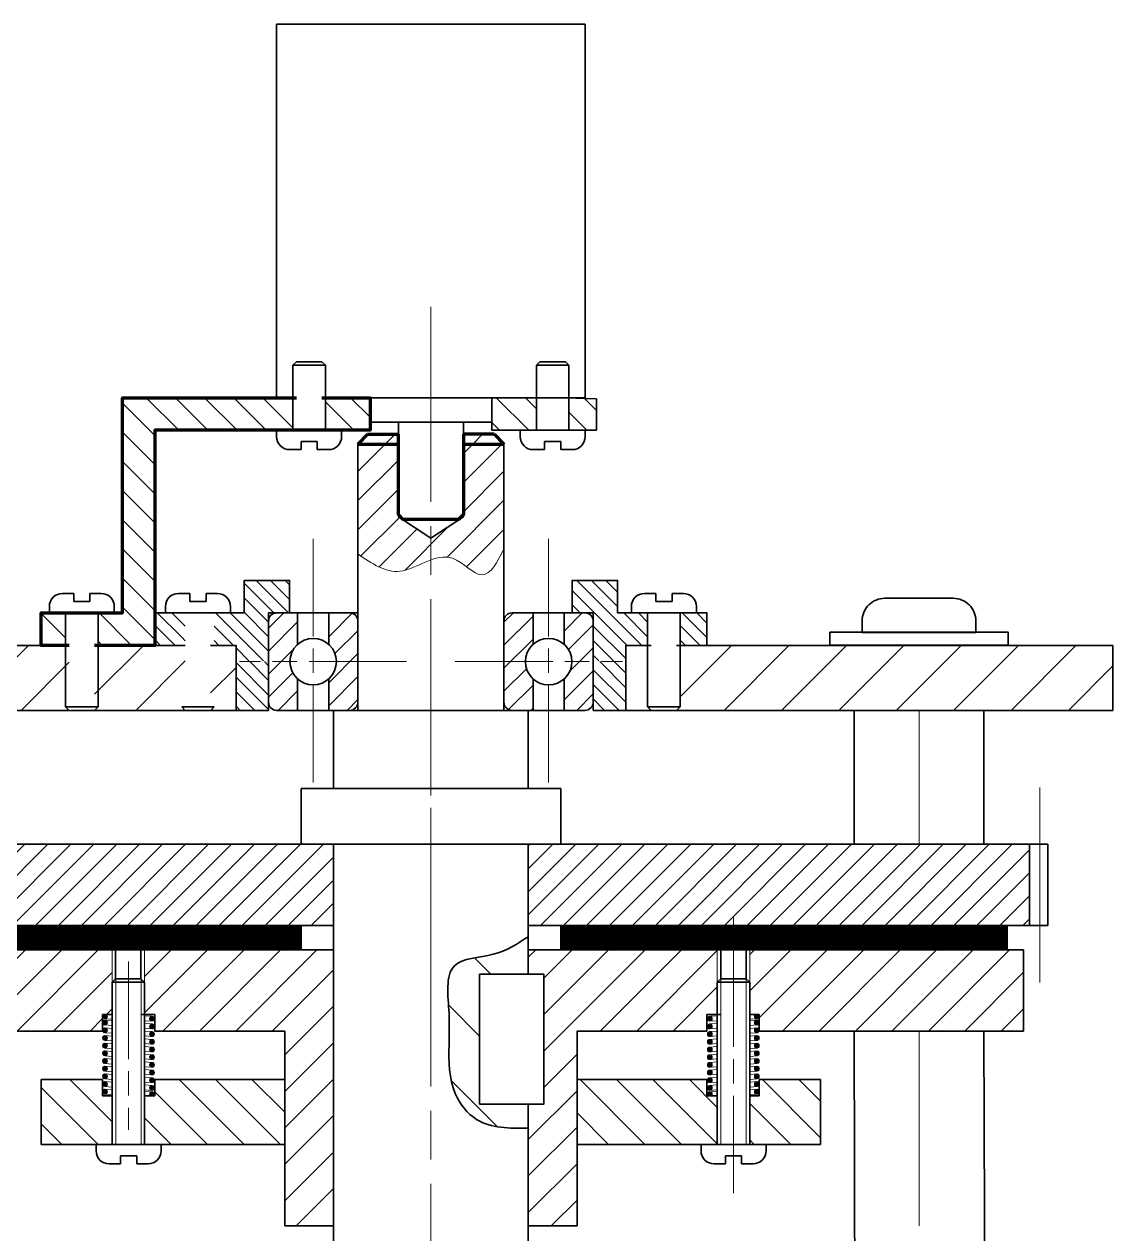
# Model space of a CAD drawing. Header units: millimetres. Extents: x 0 to 1511, y 0 to 853.
# Drawn here: x 1443.6 to 1510.7, y 310.1 to 384.6 of the extents above; entities that cross this region are included whole.
import ezdxf

# ---------------------------------------------------------------- set-up
doc = ezdxf.new("R2010")
doc.units = ezdxf.units.MM
doc.linetypes.add('AM_ISO08W050', pattern=[18, 12, -1.5, 3, -1.5])
doc.linetypes.add('AM_ISO08W050x2', pattern=[9, 6, -0.75, 1.5, -0.75])
for name, color, linetype, lineweight in [('AM_0', 7, 'Continuous', 35), ('AM_0N', 7, 'Continuous', 15), ('AM_4', 3, 'Continuous', 15), ('AM_7', 4, 'AM_ISO08W050', 15), ('AM_8', 1, 'Continuous', 15), ('AM_8N', 1, 'Continuous', 15), ('основные', 7, 'Continuous', 35), ('оч жирные', 7, 'Continuous', 70), ('тонкие', 2, 'Continuous', 15)]:
    doc.layers.add(name, color=color, linetype=linetype, lineweight=lineweight)
pattern_1 = [(45, (1212.0861, 146.3458), (-0.7071068, 0.7071068), [])]
pattern_2 = [(45, (1212.0861, 95.9763), (-0.8980256, 0.8980256), [])]
pattern_3 = [(135, (1212.0861, 95.9763), (-0.4490128, -0.4490128), [])]
pattern_4 = [(45, (1012.6251, 20.1415), (-0.7071068, 0.7071068), [])]

msp = doc.modelspace()

# ---------------------------------------------------------------- hatches: boundary and pattern name
at = {"layer": 'AM_8'}
h = msp.add_hatch(dxfattribs=at)
h.set_pattern_fill('ANSI31', color=256, scale=0.4, angle=90, style=0)
h.set_pattern_definition([(135, (1212.0861, 95.9763), (-0.8980256, -0.8980256), [])])
h.paths.add_polyline_path([(1475.186, 361.599), (1472.436, 361.599), (1472.436, 359.599), (1475.186, 359.599)])
h.paths.add_polyline_path([(1446.186, 348.346), (1445.186, 348.346), (1444.686, 348.346), (1444.686, 346.346), (1446.186, 346.346)])
h.paths.add_polyline_path([(1462.186, 359.628), (1462.236, 359.599), (1464.936, 359.599), (1464.936, 361.599), (1462.186, 361.599)])
h.paths.add_polyline_path([(1460.136, 359.599), (1460.186, 359.628), (1460.186, 361.599), (1449.686, 361.599), (1449.686, 359.599), (1449.686, 348.346), (1448.186, 348.346), (1448.186, 346.346), (1451.686, 346.346), (1451.686, 359.599)])
h.paths.add_polyline_path([(1478.886, 361.538), (1477.186, 361.592), (1477.186, 359.599), (1478.886, 359.599)])
edge = h.paths.add_edge_path(flags=16)
edge.add_line((1462.186, 359.628), (1462.236, 359.599))
edge.add_line((1462.186, 359.628), (1462.186, 359.599))
edge.add_line((1462.186, 359.599), (1462.236, 359.599))
edge = h.paths.add_edge_path(flags=16)
edge.add_line((1460.136, 359.599), (1460.186, 359.628))
edge.add_line((1460.136, 359.599), (1460.186, 359.599))
edge.add_line((1460.186, 359.599), (1460.186, 359.628))
edge = h.paths.add_edge_path(flags=17)
edge.add_line((1462.186, 359.628), (1462.236, 359.599))
edge.add_line((1462.186, 359.628), (1462.186, 359.599))
edge.add_line((1462.186, 359.599), (1462.236, 359.599))
edge = h.paths.add_edge_path(flags=17)
edge.add_line((1460.136, 359.599), (1460.186, 359.628))
edge.add_line((1460.136, 359.599), (1460.186, 359.599))
edge.add_line((1460.186, 359.599), (1460.186, 359.628))
h = msp.add_hatch(dxfattribs=at)
h.set_pattern_fill('ANSI31', color=256, scale=0.4)
h.set_pattern_definition(pattern_2)
h.paths.add_polyline_path([(1472.586, 359.346), (1470.686, 359.346), (1470.686, 358.746), (1473.186, 358.746)])
h.paths.add_polyline_path([(1466.686, 359.346), (1464.786, 359.346), (1464.186, 358.746), (1466.686, 358.746)])
h = msp.add_hatch(dxfattribs=at)
h.set_pattern_fill('ANSI31', color=256, scale=0.4)
h.set_pattern_definition(pattern_2)
edge = h.paths.add_edge_path()
edge.add_spline(control_points=[(1468.686, 351.606), (1469.135, 351.773), (1470.26, 351.999), (1471.953, 349.892), (1472.775, 351.489), (1473.186, 352.288)], knot_values=[4.764315, 4.764315, 4.764315, 4.764315, 6.139018, 8.229093, 10.320037, 10.320037, 10.320037, 10.320037], degree=3, periodic=0)
edge.add_line((1473.186, 352.288), (1473.186, 358.746))
edge.add_line((1473.186, 358.746), (1470.686, 358.746))
edge.add_line((1470.686, 358.746), (1470.686, 354.399))
edge.add_line((1470.686, 354.399), (1470.686, 354.269))
edge.add_line((1470.686, 354.269), (1468.686, 352.945))
edge.add_line((1468.686, 352.945), (1468.686, 351.606))
edge = h.paths.add_edge_path()
edge.add_spline(control_points=[(1464.186, 351.977), (1465.034, 351.398), (1466.478, 350.413), (1468.044, 351.368), (1468.686, 351.606)], knot_values=[0, 0, 0, 0, 2.795877, 4.764315, 4.764315, 4.764315, 4.764315], degree=3, periodic=0)
edge.add_line((1468.686, 351.606), (1468.686, 352.945))
edge.add_line((1468.686, 352.945), (1466.686, 354.269))
edge.add_line((1466.686, 354.269), (1466.686, 356.099))
edge.add_line((1466.686, 356.099), (1466.686, 358.746))
edge.add_line((1466.686, 358.746), (1464.186, 358.746))
edge.add_line((1464.186, 358.746), (1464.186, 351.977))
h = msp.add_hatch(dxfattribs=at)
h.set_pattern_fill('ANSI31', color=256, scale=0.2, angle=90, style=0)
h.set_pattern_definition(pattern_3)
h.paths.add_polyline_path([(1453.553, 348.346), (1451.686, 348.346), (1451.686, 346.346), (1453.553, 346.346)])
h.paths.add_polyline_path([(1458.686, 347.846, -0.414214), (1459.186, 348.346), (1459.986, 348.346), (1459.986, 350.346), (1457.186, 350.346), (1457.186, 348.346), (1456.686, 348.346), (1455.336, 348.346), (1455.336, 346.346), (1456.686, 346.346), (1456.686, 345.399), (1458.686, 345.399)])
h.paths.add_polyline_path([(1453.336, 348.346), (1451.686, 348.346), (1451.686, 346.346), (1453.336, 346.346)], flags=16)
h.paths.add_polyline_path([(1458.686, 345.346), (1456.686, 345.346), (1456.686, 342.346), (1458.686, 342.346)])
h.paths.add_polyline_path([(1482.036, 348.346), (1480.686, 348.346), (1480.186, 348.346), (1480.186, 350.346), (1477.386, 350.346), (1477.386, 348.346), (1478.186, 348.346, -0.414214), (1478.686, 347.846), (1478.686, 345.399), (1480.686, 345.399), (1480.686, 346.346), (1482.036, 346.346)])
h.paths.add_polyline_path([(1485.686, 348.346), (1484.036, 348.346), (1484.036, 346.346), (1485.686, 346.346)])
h.paths.add_polyline_path([(1480.686, 345.346), (1478.686, 345.346), (1478.686, 342.346), (1480.686, 342.346)])
h = msp.add_hatch(dxfattribs=at)
h.set_pattern_fill('ANSI31', color=256, scale=0.2, angle=90, style=0)
h.set_pattern_definition(pattern_3)
h.paths.add_polyline_path([(1452.336, 348.346), (1451.686, 348.346), (1451.686, 346.346), (1453.336, 346.346), (1453.336, 348.346)])
h = msp.add_hatch(dxfattribs=at)
h.set_pattern_fill('_U', color=256, angle=45, style=0, pattern_type=0)
h.set_pattern_definition(pattern_4)
edge = h.paths.add_edge_path()
edge.add_line((1459.186, 342.346), (1460.479, 342.346))
edge.add_line((1460.479, 342.346), (1460.479, 344.283))
edge.add_arc((1461.436, 345.346), 1.43, 132.00772, 227.99228, ccw=False)
edge.add_line((1460.479, 346.408), (1460.479, 348.346))
edge.add_line((1460.479, 348.346), (1459.186, 348.346))
edge.add_arc((1459.186, 347.846), 0.5, 90, 180)
edge.add_line((1458.686, 347.846), (1458.686, 342.846))
edge.add_arc((1459.186, 342.846), 0.5, 180, 270)
h = msp.add_hatch(dxfattribs=at)
h.set_pattern_fill('_U', color=256, angle=45, style=0, pattern_type=0)
h.set_pattern_definition(pattern_4)
edge = h.paths.add_edge_path()
edge.add_line((1463.686, 348.346), (1462.393, 348.346))
edge.add_line((1462.393, 348.346), (1462.393, 346.408))
edge.add_arc((1461.436, 345.346), 1.43, -47.99228, 47.99228, ccw=False)
edge.add_line((1462.393, 344.283), (1462.393, 342.346))
edge.add_line((1462.393, 342.346), (1463.686, 342.346))
edge.add_arc((1463.686, 342.846), 0.5, 270, 360)
edge.add_line((1464.186, 342.846), (1464.186, 347.846))
edge.add_arc((1463.686, 347.846), 0.5, 0, 90)
h = msp.add_hatch(dxfattribs=at)
h.set_pattern_fill('_U', color=256, angle=45, style=0, pattern_type=0)
h.set_pattern_definition(pattern_4)
edge = h.paths.add_edge_path()
edge.add_arc((1473.686, 347.846), 0.5, 90, 180)
edge.add_line((1473.186, 347.846), (1473.186, 342.846))
edge.add_arc((1473.686, 342.846), 0.5, 180, 270)
edge.add_line((1473.686, 342.346), (1474.979, 342.346))
edge.add_line((1474.979, 342.346), (1474.979, 344.283))
edge.add_arc((1475.936, 345.346), 1.43, 132.00772, 227.99228, ccw=False)
edge.add_line((1474.979, 346.408), (1474.979, 348.346))
edge.add_line((1474.979, 348.346), (1473.686, 348.346))
h = msp.add_hatch(dxfattribs=at)
h.set_pattern_fill('_U', color=256, angle=45, style=0, pattern_type=0)
h.set_pattern_definition(pattern_4)
edge = h.paths.add_edge_path()
edge.add_line((1476.893, 344.283), (1476.893, 342.346))
edge.add_line((1476.893, 342.346), (1478.186, 342.346))
edge.add_arc((1478.186, 342.846), 0.5, 270, 360)
edge.add_line((1478.686, 342.846), (1478.686, 347.846))
edge.add_arc((1478.186, 347.846), 0.5, 0, 90)
edge.add_line((1478.186, 348.346), (1476.893, 348.346))
edge.add_line((1476.893, 348.346), (1476.893, 346.408))
edge.add_arc((1475.936, 345.346), 1.43, -47.99228, 47.99228, ccw=False)
h = msp.add_hatch(dxfattribs=at)
h.set_pattern_fill('_U', color=256, scale=2.5, angle=45, style=0, pattern_type=0)
h.set_pattern_definition([(45, (1212.086, 146.3458), (-1.767767, 1.767767), [])])
edge = h.paths.add_edge_path(flags=0)
edge.add_line((1455.12, 342.346), (1455.12, 346.346))
edge.add_line((1456.686, 346.346), (1455.12, 346.346))
edge.add_line((1456.686, 342.346), (1456.686, 346.346))
edge.add_line((1455.12, 342.346), (1456.686, 342.346))
edge = h.paths.add_edge_path(flags=0)
edge.add_line((1447.97, 342.346), (1447.97, 346.346))
edge.add_line((1453.553, 346.346), (1447.97, 346.346))
edge.add_line((1453.553, 346.346), (1453.553, 342.346))
edge.add_line((1447.97, 342.346), (1453.553, 342.346))
edge = h.paths.add_edge_path(flags=0)
edge.add_line((1446.403, 346.346), (1446.403, 342.346))
edge.add_line((1435.686, 342.346), (1446.403, 342.346))
edge.add_line((1435.686, 346.346), (1435.686, 342.346))
edge.add_line((1446.403, 346.346), (1435.686, 346.346))
edge = h.paths.add_edge_path(flags=0)
edge.add_line((1453.553, 346.346), (1453.553, 342.346))
edge.add_line((1455.12, 346.346), (1453.553, 346.346))
edge.add_line((1455.12, 342.346), (1455.12, 346.346))
edge.add_line((1453.553, 342.346), (1455.12, 342.346))
edge = h.paths.add_edge_path(flags=0)
edge.add_line((1446.403, 346.346), (1446.403, 342.346))
edge.add_line((1447.97, 346.346), (1446.403, 346.346))
edge.add_line((1447.97, 342.346), (1447.97, 346.346))
edge.add_line((1446.403, 342.346), (1447.97, 342.346))
edge = h.paths.add_edge_path(flags=0)
edge.add_line((1453.553, 346.346), (1453.553, 342.346))
edge.add_line((1455.12, 346.346), (1453.553, 346.346))
edge.add_line((1455.12, 342.346), (1455.12, 346.346))
edge.add_line((1453.553, 342.346), (1455.12, 342.346))
edge = h.paths.add_edge_path(flags=0)
edge.add_line((1446.403, 346.346), (1446.403, 342.346))
edge.add_line((1447.97, 346.346), (1446.403, 346.346))
edge.add_line((1447.97, 342.346), (1447.97, 346.346))
edge.add_line((1446.403, 342.346), (1447.97, 342.346))
h = msp.add_hatch(dxfattribs=at)
h.set_pattern_fill('_U', color=256, scale=2.5, angle=45, style=0, pattern_type=0)
h.set_pattern_definition([(45, (1212.086, 95.9763), (-1.767767, 1.767767), [])])
h.paths.add_polyline_path([(1484.036, 342.573), (1483.82, 342.346), (1510.686, 342.346), (1510.686, 346.346), (1484.036, 346.346)])
h = msp.add_hatch(dxfattribs=at)
h.set_pattern_fill('_U', color=256, angle=45, style=0, pattern_type=0)
h.set_pattern_definition(pattern_1)
h.paths.add_polyline_path([(1431.811, 329.096), (1460.686, 329.096), (1460.686, 329.1), (1462.686, 329.099), (1462.686, 334.096), (1431.811, 334.096)])
h = msp.add_hatch(dxfattribs=at)
h.set_pattern_fill('_U', color=256, angle=45, style=0, pattern_type=0)
h.set_pattern_definition(pattern_1)
h.paths.add_polyline_path([(1505.561, 329.096), (1505.561, 334.096), (1474.686, 334.096), (1474.686, 329.096)])
h = msp.add_hatch(dxfattribs=at)
h.set_pattern_fill('ANSI31', color=256, angle=90, style=0)
h.set_pattern_definition([(135, (1212.086, 146.3458), (-2.245064, -2.245064), [])])
edge = h.paths.add_edge_path()
edge.add_spline(control_points=[(1474.686, 328.408), (1474.022, 327.975), (1472.673, 327.094), (1469.393, 327.117), (1469.874, 323.899), (1469.778, 321.432), (1469.79, 318.964), (1471.481, 316.808), (1473.004, 316.633), (1473.874, 316.617)], knot_values=[0, 0, 0, 0, 2.418082, 4.914957, 7.852483, 9.823073, 12.830174, 14.875774, 17.355214, 17.355214, 17.355214, 17.355214], degree=3, periodic=0)
edge.add_line((1473.874, 316.617), (1474.686, 316.617))
edge.add_line((1474.686, 316.617), (1474.686, 318.1))
edge.add_line((1474.686, 318.1), (1471.686, 318.1))
edge.add_line((1471.686, 318.1), (1471.686, 326.1))
edge.add_line((1471.686, 326.1), (1474.686, 326.1))
edge.add_line((1474.686, 326.1), (1474.686, 327.6))
edge.add_line((1474.686, 327.6), (1474.686, 328.408))
at = {"layer": 'AM_8N'}
h = msp.add_hatch(dxfattribs=at)
h.set_pattern_fill('ANSI31', color=256, scale=0.5)
h.set_pattern_definition([(45, (1212.0861, 95.9763), (-1.122532, 1.122532), [])])
h.paths.add_polyline_path([(1505.186, 327.6), (1488.326, 327.6), (1488.326, 323.607), (1488.652, 323.607), (1488.886, 323.607), (1488.914, 323.607), (1488.914, 322.6), (1505.186, 322.6)])
h.paths.add_polyline_path([(1486.326, 325.617), (1486.326, 327.6), (1474.686, 327.6), (1474.686, 326.1), (1475.642, 326.1), (1475.642, 318.1), (1474.686, 318.1), (1474.686, 310.6), (1477.686, 310.6), (1477.686, 322.6), (1480.087, 322.6), (1485.687, 322.6), (1485.687, 322.789), (1485.687, 323.526), (1485.687, 323.607), (1485.723, 323.607), (1486.326, 323.607)])
h.paths.add_polyline_path([(1462.686, 327.6), (1451.046, 327.6), (1451.046, 323.607), (1451.649, 323.607), (1451.685, 323.607), (1451.685, 323.526), (1451.685, 322.789), (1451.685, 322.6), (1457.285, 322.6), (1459.686, 322.6), (1459.686, 310.6), (1462.685, 310.6)])
h.paths.add_polyline_path([(1449.046, 325.617), (1449.046, 327.6), (1432.186, 327.6), (1432.186, 322.6), (1448.458, 322.6), (1448.458, 323.607), (1448.486, 323.607), (1448.72, 323.607), (1449.046, 323.607)])
h = msp.add_hatch(dxfattribs=at)
h.set_pattern_fill('ANSI31', color=256, scale=0.5, angle=90)
h.set_pattern_definition([(135, (1212.0861, 95.9763), (-1.122532, -1.122532), [])])
h.paths.add_polyline_path([(1451.685, 319.617), (1451.685, 318.609), (1451.046, 318.609), (1451.046, 315.617), (1459.686, 315.617), (1459.686, 319.617), (1457.285, 319.617)])
h.paths.add_polyline_path([(1444.686, 319.617), (1444.686, 315.617), (1449.046, 315.617), (1449.046, 318.609), (1448.458, 318.609), (1448.458, 319.617)])
h.paths.add_polyline_path([(1480.087, 319.617), (1477.686, 319.617), (1477.686, 315.617), (1486.326, 315.617), (1486.326, 318.609), (1485.976, 318.609), (1485.687, 318.609), (1485.687, 319.617)])
h.paths.add_polyline_path([(1488.914, 318.604), (1488.326, 318.609), (1488.326, 315.617), (1489.326, 315.617), (1492.686, 315.617), (1492.686, 319.617), (1488.914, 319.612)])
at = {"layer": 'основные'}
h = msp.add_hatch(dxfattribs=at)
h.set_pattern_fill('GRATE', color=256, scale=0.069, angle=45, style=0)
h.set_pattern_definition([(45, (1212.08609, 146.34579), (-0.0387273545, 0.0387273545), []), (135, (1212.08609, 146.3458), (-0.15490942, -0.15490942), [])])
h.paths.add_polyline_path([(1460.686, 329.096), (1433.186, 329.096), (1433.186, 327.6), (1460.686, 327.6)])
h.paths.add_polyline_path([(1504.186, 329.096), (1476.686, 329.096), (1476.686, 327.6), (1504.186, 327.6)])

# ---------------------------------------------------------------- linework, layer by layer
at = {"layer": 'AM_0'}
for p, q in [((1462.686, 342.346), (1462.686, 337.534)), ((1474.686, 342.346), (1474.686, 337.534)), ((1460.686, 337.534), (1460.686, 334.096)), ((1476.686, 337.534), (1460.686, 337.534)), ((1476.686, 337.534), (1476.686, 334.096)), ((1506.686, 334.096), (1430.686, 334.096)), ((1476.686, 334.096), (1460.686, 334.096)), ((1474.686, 334.096), (1462.686, 334.096)), ((1505.561, 334.096), (1505.561, 329.096)), ((1506.686, 334.096), (1506.686, 329.096)), ((1462.686, 329.096), (1430.686, 329.096)), ((1506.686, 329.096), (1474.686, 329.096)), ((1449.262, 325.804), (1449.262, 327.6)), ((1450.829, 325.804), (1450.829, 327.6)), ((1486.543, 325.804), (1486.543, 327.6)), ((1488.11, 325.804), (1488.11, 327.6))]:
    msp.add_line(p, q, dxfattribs=at)
at = {"layer": 'AM_0N'}
for p, q in [((1448.72, 323.607), (1448.496, 323.607)), ((1449.046, 323.334), (1448.6, 323.357)), ((1448.72, 323.607), (1449.046, 323.607)), ((1451.046, 323.531), (1451.516, 323.507)), ((1486.326, 323.531), (1485.856, 323.507)), ((1488.652, 323.607), (1488.326, 323.607)), ((1488.326, 323.334), (1488.772, 323.357)), ((1488.652, 323.607), (1488.876, 323.607)), ((1448.596, 322.971), (1449.046, 322.934)), ((1449.046, 323.235), (1448.62, 323.27)), ((1449.046, 322.762), (1448.62, 322.796)), ((1451.5, 323.207), (1451.046, 323.231)), ((1451.52, 323.033), (1451.046, 323.072)), ((1451.046, 322.771), (1451.496, 322.734)), ((1451.52, 322.56), (1451.046, 322.598)), ((1485.852, 323.033), (1486.326, 323.072)), ((1485.852, 322.56), (1486.326, 322.598)), ((1485.872, 323.207), (1486.326, 323.231)), ((1486.326, 322.771), (1485.876, 322.734)), ((1488.326, 323.235), (1488.752, 323.27)), ((1488.776, 322.971), (1488.326, 322.934)), ((1488.326, 322.762), (1488.752, 322.796)), ((1448.596, 322.497), (1449.046, 322.461)), ((1448.596, 322.024), (1449.046, 321.987)), ((1449.046, 322.288), (1448.62, 322.323)), ((1449.046, 321.815), (1448.62, 321.85)), ((1451.046, 322.297), (1451.496, 322.261)), ((1451.52, 322.086), (1451.046, 322.125)), ((1451.046, 321.824), (1451.496, 321.787)), ((1485.852, 322.086), (1486.326, 322.125)), ((1486.326, 322.297), (1485.876, 322.261)), ((1486.326, 321.824), (1485.876, 321.787)), ((1488.776, 322.497), (1488.326, 322.461)), ((1488.326, 322.288), (1488.752, 322.323)), ((1488.776, 322.024), (1488.326, 321.987)), ((1488.326, 321.815), (1488.752, 321.85)), ((1448.596, 321.551), (1449.046, 321.514)), ((1448.596, 321.077), (1449.046, 321.04)), ((1449.046, 321.341), (1448.62, 321.376)), ((1451.52, 321.613), (1451.046, 321.652)), ((1451.046, 321.351), (1451.496, 321.314)), ((1451.52, 321.139), (1451.046, 321.178)), ((1485.852, 321.613), (1486.326, 321.652)), ((1485.852, 321.139), (1486.326, 321.178)), ((1486.326, 321.351), (1485.876, 321.314)), ((1488.776, 321.551), (1488.326, 321.514)), ((1488.326, 321.341), (1488.752, 321.376)), ((1488.776, 321.077), (1488.326, 321.04)), ((1448.596, 320.604), (1449.046, 320.567)), ((1449.046, 320.868), (1448.62, 320.903)), ((1449.046, 320.394), (1448.62, 320.429)), ((1451.046, 320.877), (1451.496, 320.84)), ((1451.52, 320.666), (1451.046, 320.705)), ((1451.046, 320.404), (1451.496, 320.367)), ((1485.852, 320.666), (1486.326, 320.705)), ((1486.326, 320.877), (1485.876, 320.84)), ((1486.326, 320.404), (1485.876, 320.367)), ((1488.326, 320.868), (1488.752, 320.903)), ((1488.776, 320.604), (1488.326, 320.567)), ((1488.326, 320.394), (1488.752, 320.429)), ((1448.596, 320.13), (1449.046, 320.093)), ((1448.596, 319.657), (1449.046, 319.62)), ((1449.046, 319.921), (1448.62, 319.956)), ((1451.52, 320.193), (1451.046, 320.231)), ((1451.046, 319.93), (1451.496, 319.894)), ((1451.52, 319.719), (1451.046, 319.758)), ((1485.852, 320.193), (1486.326, 320.231)), ((1485.852, 319.719), (1486.326, 319.758)), ((1486.326, 319.93), (1485.876, 319.894)), ((1488.776, 320.13), (1488.326, 320.093)), ((1488.326, 319.921), (1488.752, 319.956)), ((1488.776, 319.657), (1488.326, 319.62)), ((1448.596, 319.183), (1449.046, 319.147)), ((1448.616, 319.009), (1449.046, 318.987)), ((1449.046, 319.448), (1448.62, 319.482)), ((1451.046, 319.457), (1451.496, 319.42)), ((1451.52, 319.246), (1451.046, 319.284)), ((1451.046, 318.983), (1451.496, 318.947)), ((1451.046, 318.883), (1451.516, 318.859)), ((1485.852, 319.246), (1486.326, 319.284)), ((1486.326, 318.883), (1485.856, 318.859)), ((1486.326, 319.457), (1485.876, 319.42)), ((1486.326, 318.983), (1485.876, 318.947)), ((1488.326, 319.448), (1488.752, 319.482)), ((1488.776, 319.183), (1488.326, 319.147)), ((1488.756, 319.009), (1488.326, 318.987)), ((1449.046, 318.687), (1448.6, 318.71)), ((1451.396, 318.609), (1451.046, 318.609)), ((1451.396, 318.609), (1451.62, 318.609)), ((1485.976, 318.609), (1485.752, 318.609)), ((1485.976, 318.609), (1486.326, 318.609)), ((1488.326, 318.687), (1488.772, 318.71))]:
    msp.add_line(p, q, dxfattribs=at)
at = {"layer": 'AM_0N', "extrusion": (0, 0, -1)}
for centre in [(-1451.508, 323.357), (-1485.864, 323.357), (-1448.608, 323.12), (-1448.608, 322.647), (-1451.508, 322.884), (-1451.508, 322.41), (-1485.864, 322.884), (-1485.864, 322.41), (-1488.764, 323.12), (-1488.764, 322.647), (-1448.608, 322.173), (-1448.608, 321.7), (-1451.508, 321.937), (-1485.864, 321.937), (-1488.764, 322.173), (-1488.764, 321.7), (-1448.608, 321.227), (-1451.508, 321.463), (-1451.508, 320.99), (-1485.864, 321.463), (-1485.864, 320.99), (-1488.764, 321.227), (-1448.608, 320.753), (-1448.608, 320.28), (-1451.508, 320.516), (-1485.864, 320.516), (-1488.764, 320.753), (-1488.764, 320.28), (-1448.608, 319.806), (-1451.508, 320.043), (-1451.508, 319.57), (-1485.864, 320.043), (-1485.864, 319.57), (-1488.764, 319.806), (-1448.608, 319.333), (-1448.608, 318.859), (-1451.508, 319.096), (-1485.864, 319.096), (-1488.764, 319.333), (-1488.764, 318.859)]:
    msp.add_circle(centre, 0.15, dxfattribs=at)
for centre, start, end in [((-1448.608, 323.507), 138.08657, 41.91343), ((-1448.608, 323.12), 274.6665, 94.6665), ((-1488.764, 323.507), 138.08657, 41.91343), ((-1448.608, 322.647), 274.6665, 94.6665), ((-1451.508, 322.884), 94.6665, 274.6665), ((-1451.508, 322.41), 94.6665, 274.6665), ((-1485.864, 322.884), 265.3335, 85.3335), ((-1485.864, 322.41), 265.3335, 85.3335), ((-1488.764, 323.12), 85.3335, 265.3335), ((-1488.764, 322.647), 85.3335, 265.3335), ((-1448.608, 322.173), 274.6665, 94.6665), ((-1448.608, 321.7), 274.6665, 94.6665), ((-1451.508, 321.937), 94.6665, 274.6665), ((-1485.864, 321.937), 265.3335, 85.3335), ((-1488.764, 322.173), 85.3335, 265.3335), ((-1488.764, 321.7), 85.3335, 265.3335), ((-1448.608, 321.227), 274.6665, 94.6665), ((-1451.508, 321.463), 94.6665, 274.6665), ((-1451.508, 320.99), 94.6665, 274.6665), ((-1485.864, 321.463), 265.3335, 85.3335), ((-1485.864, 320.99), 265.3335, 85.3335), ((-1488.764, 321.227), 85.3335, 265.3335), ((-1448.608, 320.753), 274.6665, 94.6665), ((-1448.608, 320.28), 274.6665, 94.6665), ((-1451.508, 320.516), 94.6665, 274.6665), ((-1485.864, 320.516), 265.3335, 85.3335), ((-1488.764, 320.753), 85.3335, 265.3335), ((-1488.764, 320.28), 85.3335, 265.3335), ((-1448.608, 319.806), 274.6665, 94.6665), ((-1451.508, 320.043), 94.6665, 274.6665), ((-1451.508, 319.57), 94.6665, 274.6665), ((-1485.864, 320.043), 265.3335, 85.3335), ((-1485.864, 319.57), 265.3335, 85.3335), ((-1488.764, 319.806), 85.3335, 265.3335), ((-1448.608, 319.333), 274.6665, 94.6665), ((-1451.508, 318.709), 318.08657, 221.91343), ((-1451.508, 319.096), 94.6665, 274.6665), ((-1485.864, 318.709), 318.08657, 221.91343), ((-1485.864, 319.096), 265.3335, 85.3335), ((-1488.764, 319.333), 85.3335, 265.3335)]:
    msp.add_arc(centre, 0.15, start, end, dxfattribs=at)
at = {"layer": 'AM_4'}
for p, q in [((1449.046, 315.617), (1449.046, 327.6)), ((1451.046, 315.617), (1451.046, 327.6)), ((1486.326, 315.617), (1486.326, 327.6)), ((1488.326, 315.617), (1488.326, 327.6)), ((1449.284, 325.804), (1449.284, 315.617)), ((1450.851, 325.804), (1450.851, 315.617)), ((1486.543, 325.804), (1486.543, 315.617)), ((1488.11, 325.804), (1488.11, 315.617))]:
    msp.add_line(p, q, dxfattribs=at)
at = {"layer": 'AM_7'}
for p, q in [((1468.686, 367.19), (1468.678, 174.565)), ((1498.749, 342.346), (1498.749, 334.096)), ((1506.186, 337.596), (1506.186, 325.596)), ((1498.749, 322.6), (1498.749, 301.617))]:
    msp.add_line(p, q, dxfattribs=at)
at = {"layer": 'AM_7', "linetype": 'AM_ISO08W050x2'}
for p, q in [((1461.436, 352.899), (1461.436, 337.899)), ((1475.936, 352.899), (1475.936, 337.899)), ((1475.936, 352.899), (1475.936, 337.899)), ((1467.186, 345.346), (1456.89, 345.346)), ((1468.686, 345.346), (1468.686, 331.096)), ((1470.186, 345.346), (1480.483, 345.346)), ((1487.326, 312.617), (1487.326, 329.6)), ((1450.068, 326.871), (1450.068, 316.521))]:
    msp.add_line(p, q, dxfattribs=at)
at = {"layer": 'AM_8N'}
for p, q in [((1448.458, 323.512), (1448.554, 323.607)), ((1448.47, 323.448), (1448.629, 323.607)), ((1448.501, 323.403), (1448.705, 323.607)), ((1448.545, 323.371), (1448.744, 323.571)), ((1448.607, 323.357), (1448.758, 323.509)), ((1451.358, 323.362), (1451.503, 323.507)), ((1451.37, 323.298), (1451.567, 323.495)), ((1451.401, 323.253), (1451.613, 323.465)), ((1451.445, 323.221), (1451.644, 323.42)), ((1451.507, 323.207), (1451.658, 323.359)), ((1485.866, 323.207), (1485.714, 323.359)), ((1485.927, 323.221), (1485.728, 323.42)), ((1485.972, 323.253), (1485.76, 323.465)), ((1486.002, 323.298), (1485.805, 323.495)), ((1486.014, 323.362), (1485.869, 323.507)), ((1488.766, 323.357), (1488.614, 323.509)), ((1488.827, 323.371), (1488.628, 323.571)), ((1488.872, 323.403), (1488.667, 323.607)), ((1488.902, 323.448), (1488.743, 323.607)), ((1488.914, 323.512), (1488.818, 323.607)), ((1448.458, 323.125), (1448.603, 323.27)), ((1448.458, 322.652), (1448.603, 322.797)), ((1448.47, 323.061), (1448.667, 323.258)), ((1448.47, 322.588), (1448.667, 322.785)), ((1448.501, 323.016), (1448.713, 323.228)), ((1448.501, 322.542), (1448.713, 322.754)), ((1448.545, 322.984), (1448.744, 323.184)), ((1448.545, 322.511), (1448.744, 322.71)), ((1448.607, 322.97), (1448.758, 323.122)), ((1448.607, 322.497), (1448.758, 322.648)), ((1451.358, 322.888), (1451.503, 323.034)), ((1451.358, 322.415), (1451.503, 322.56)), ((1451.37, 322.825), (1451.567, 323.021)), ((1451.37, 322.351), (1451.567, 322.548)), ((1451.401, 322.779), (1451.613, 322.991)), ((1451.445, 322.748), (1451.644, 322.947)), ((1451.507, 322.734), (1451.658, 322.885)), ((1485.866, 322.734), (1485.714, 322.885)), ((1485.927, 322.748), (1485.728, 322.947)), ((1485.972, 322.779), (1485.76, 322.991)), ((1486.002, 322.825), (1485.805, 323.021)), ((1486.002, 322.351), (1485.805, 322.548)), ((1486.014, 322.888), (1485.869, 323.034)), ((1486.014, 322.415), (1485.869, 322.56)), ((1488.766, 322.97), (1488.614, 323.122)), ((1488.766, 322.497), (1488.614, 322.648)), ((1488.827, 322.984), (1488.628, 323.184)), ((1488.827, 322.511), (1488.628, 322.71)), ((1488.872, 323.016), (1488.66, 323.228)), ((1488.872, 322.542), (1488.66, 322.754)), ((1488.902, 323.061), (1488.705, 323.258)), ((1488.902, 322.588), (1488.705, 322.785)), ((1488.914, 323.125), (1488.769, 323.27)), ((1488.914, 322.652), (1488.769, 322.797)), ((1448.458, 322.178), (1448.603, 322.323)), ((1448.458, 321.705), (1448.603, 321.85)), ((1448.47, 322.114), (1448.667, 322.311)), ((1448.47, 321.641), (1448.667, 321.838)), ((1448.501, 322.069), (1448.713, 322.281)), ((1448.501, 321.595), (1448.713, 321.808)), ((1448.545, 322.037), (1448.744, 322.237)), ((1448.607, 322.023), (1448.758, 322.175)), ((1451.358, 321.941), (1451.503, 322.087)), ((1451.37, 321.878), (1451.567, 322.075)), ((1451.401, 322.306), (1451.613, 322.518)), ((1451.401, 321.832), (1451.613, 322.044)), ((1451.445, 322.274), (1451.644, 322.473)), ((1451.445, 321.801), (1451.644, 322)), ((1451.507, 322.26), (1451.658, 322.412)), ((1451.507, 321.787), (1451.658, 321.938)), ((1485.866, 322.26), (1485.714, 322.412)), ((1485.866, 321.787), (1485.714, 321.938)), ((1485.927, 322.274), (1485.728, 322.473)), ((1485.927, 321.801), (1485.728, 322)), ((1485.972, 322.306), (1485.76, 322.518)), ((1485.972, 321.832), (1485.76, 322.044)), ((1486.002, 321.878), (1485.805, 322.075)), ((1486.014, 321.941), (1485.869, 322.087)), ((1488.766, 322.023), (1488.614, 322.175)), ((1488.827, 322.037), (1488.628, 322.237)), ((1488.872, 322.069), (1488.66, 322.281)), ((1488.872, 321.595), (1488.66, 321.808)), ((1488.902, 322.114), (1488.705, 322.311)), ((1488.902, 321.641), (1488.705, 321.838)), ((1488.914, 322.178), (1488.769, 322.323)), ((1488.914, 321.705), (1488.769, 321.85)), ((1448.458, 321.231), (1448.603, 321.377)), ((1448.47, 321.168), (1448.667, 321.364)), ((1448.501, 321.122), (1448.713, 321.334)), ((1448.545, 321.564), (1448.744, 321.763)), ((1448.545, 321.091), (1448.744, 321.29)), ((1448.607, 321.55), (1448.758, 321.702)), ((1448.607, 321.077), (1448.758, 321.228)), ((1451.358, 321.468), (1451.503, 321.613)), ((1451.358, 320.995), (1451.503, 321.14)), ((1451.37, 321.404), (1451.567, 321.601)), ((1451.37, 320.931), (1451.567, 321.128)), ((1451.401, 321.359), (1451.613, 321.571)), ((1451.401, 320.885), (1451.613, 321.097)), ((1451.445, 321.327), (1451.644, 321.527)), ((1451.445, 320.854), (1451.644, 321.053)), ((1451.507, 321.313), (1451.658, 321.465)), ((1485.866, 321.313), (1485.714, 321.465)), ((1485.927, 321.327), (1485.728, 321.527)), ((1485.927, 320.854), (1485.728, 321.053)), ((1485.972, 321.359), (1485.76, 321.571)), ((1485.972, 320.885), (1485.76, 321.097)), ((1486.002, 321.404), (1485.805, 321.601)), ((1486.002, 320.931), (1485.805, 321.128)), ((1486.014, 321.468), (1485.869, 321.613)), ((1486.014, 320.995), (1485.869, 321.14)), ((1488.766, 321.55), (1488.614, 321.702)), ((1488.766, 321.077), (1488.614, 321.228)), ((1488.827, 321.564), (1488.628, 321.763)), ((1488.827, 321.091), (1488.628, 321.29)), ((1488.872, 321.122), (1488.66, 321.334)), ((1488.902, 321.168), (1488.705, 321.364)), ((1488.914, 321.231), (1488.769, 321.377)), ((1448.458, 320.758), (1448.603, 320.903)), ((1448.458, 320.284), (1448.603, 320.43)), ((1448.47, 320.694), (1448.667, 320.891)), ((1448.47, 320.221), (1448.667, 320.418)), ((1448.501, 320.649), (1448.713, 320.861)), ((1448.501, 320.175), (1448.713, 320.387)), ((1448.545, 320.617), (1448.744, 320.816)), ((1448.545, 320.144), (1448.744, 320.343)), ((1448.607, 320.603), (1448.758, 320.755)), ((1451.358, 320.521), (1451.503, 320.666)), ((1451.37, 320.457), (1451.567, 320.654)), ((1451.401, 320.412), (1451.613, 320.624)), ((1451.445, 320.38), (1451.644, 320.58)), ((1451.507, 320.84), (1451.658, 320.991)), ((1451.507, 320.366), (1451.658, 320.518)), ((1485.866, 320.84), (1485.714, 320.991)), ((1485.866, 320.366), (1485.714, 320.518)), ((1485.927, 320.38), (1485.728, 320.58)), ((1485.972, 320.412), (1485.76, 320.624)), ((1486.002, 320.457), (1485.805, 320.654)), ((1486.014, 320.521), (1485.869, 320.666)), ((1488.766, 320.603), (1488.614, 320.755)), ((1488.827, 320.617), (1488.628, 320.816)), ((1488.827, 320.144), (1488.628, 320.343)), ((1488.872, 320.649), (1488.66, 320.861)), ((1488.872, 320.175), (1488.66, 320.387)), ((1488.902, 320.694), (1488.705, 320.891)), ((1488.902, 320.221), (1488.705, 320.418)), ((1488.914, 320.758), (1488.769, 320.903)), ((1488.914, 320.284), (1488.769, 320.43)), ((1448.458, 319.811), (1448.603, 319.956)), ((1448.47, 319.747), (1448.667, 319.944)), ((1448.501, 319.702), (1448.713, 319.914)), ((1448.545, 319.67), (1448.744, 319.87)), ((1448.607, 320.13), (1448.758, 320.281)), ((1448.607, 319.656), (1448.758, 319.808)), ((1451.358, 320.048), (1451.503, 320.193)), ((1451.358, 319.574), (1451.503, 319.72)), ((1451.37, 319.984), (1451.567, 320.181)), ((1451.37, 319.511), (1451.567, 319.707)), ((1451.401, 319.938), (1451.613, 320.151)), ((1451.401, 319.465), (1451.613, 319.677)), ((1451.445, 319.907), (1451.644, 320.106)), ((1451.445, 319.434), (1451.644, 319.633)), ((1451.507, 319.893), (1451.658, 320.045)), ((1451.507, 319.42), (1451.658, 319.571)), ((1485.866, 319.893), (1485.714, 320.045)), ((1485.866, 319.42), (1485.714, 319.571)), ((1485.927, 319.907), (1485.728, 320.106)), ((1485.927, 319.434), (1485.728, 319.633)), ((1485.972, 319.938), (1485.76, 320.151)), ((1485.972, 319.465), (1485.76, 319.677)), ((1486.002, 319.984), (1485.805, 320.181)), ((1486.002, 319.511), (1485.805, 319.707)), ((1486.014, 320.048), (1485.869, 320.193)), ((1486.014, 319.574), (1485.869, 319.72)), ((1488.766, 320.13), (1488.614, 320.281)), ((1488.766, 319.656), (1488.614, 319.808)), ((1488.827, 319.67), (1488.628, 319.87)), ((1488.872, 319.702), (1488.66, 319.914)), ((1488.902, 319.747), (1488.705, 319.944)), ((1488.914, 319.811), (1488.769, 319.956)), ((1448.458, 319.337), (1448.603, 319.483)), ((1448.458, 318.864), (1448.603, 319.009)), ((1448.47, 319.274), (1448.667, 319.471)), ((1448.47, 318.8), (1448.667, 318.997)), ((1448.501, 319.228), (1448.713, 319.44)), ((1448.501, 318.755), (1448.713, 318.967)), ((1448.545, 319.197), (1448.744, 319.396)), ((1448.545, 318.723), (1448.744, 318.923)), ((1448.607, 319.183), (1448.758, 319.334)), ((1448.607, 318.709), (1448.758, 318.861)), ((1451.358, 319.101), (1451.503, 319.246)), ((1451.358, 318.714), (1451.503, 318.859)), ((1451.37, 319.037), (1451.567, 319.234)), ((1451.37, 318.65), (1451.567, 318.847)), ((1451.401, 318.992), (1451.613, 319.204)), ((1451.405, 318.609), (1451.613, 318.817)), ((1451.445, 318.96), (1451.644, 319.159)), ((1451.507, 318.946), (1451.658, 319.098)), ((1485.866, 318.946), (1485.714, 319.098)), ((1485.927, 318.96), (1485.728, 319.159)), ((1485.972, 318.992), (1485.76, 319.204)), ((1485.967, 318.609), (1485.76, 318.817)), ((1486.002, 319.037), (1485.805, 319.234)), ((1486.002, 318.65), (1485.805, 318.847)), ((1486.014, 319.101), (1485.869, 319.246)), ((1486.014, 318.714), (1485.869, 318.859)), ((1488.766, 319.183), (1488.614, 319.334)), ((1488.766, 318.709), (1488.614, 318.861)), ((1488.827, 319.197), (1488.628, 319.396)), ((1488.827, 318.723), (1488.628, 318.923)), ((1488.872, 319.228), (1488.66, 319.44)), ((1488.872, 318.755), (1488.66, 318.967)), ((1488.902, 319.274), (1488.705, 319.471)), ((1488.902, 318.8), (1488.705, 318.997)), ((1488.914, 319.337), (1488.769, 319.483)), ((1488.914, 318.864), (1488.769, 319.009)), ((1451.481, 318.609), (1451.644, 318.773)), ((1451.556, 318.609), (1451.658, 318.711)), ((1485.816, 318.609), (1485.714, 318.711)), ((1485.892, 318.609), (1485.728, 318.773))]:
    msp.add_line(p, q, dxfattribs=at)
at = {"layer": 'основные'}
for p, q in [((1460.403, 363.813), (1460.186, 363.599)), ((1460.186, 359.599), (1460.186, 363.599)), ((1460.186, 363.599), (1462.186, 363.599)), ((1461.97, 363.813), (1460.403, 363.813)), ((1462.186, 363.599), (1461.97, 363.813)), ((1462.186, 363.599), (1462.186, 359.599)), ((1475.403, 363.813), (1475.186, 363.599)), ((1475.186, 359.599), (1475.186, 363.599)), ((1475.186, 363.599), (1477.186, 363.599)), ((1476.97, 363.813), (1475.403, 363.813)), ((1477.186, 363.599), (1476.97, 363.813)), ((1477.186, 363.599), (1477.186, 359.599)), ((1468.686, 361.599), (1473.886, 361.599)), ((1472.436, 361.599), (1472.436, 359.599)), ((1478.886, 361.538), (1476.97, 361.599)), ((1478.886, 359.599), (1478.886, 361.538)), ((1472.436, 359.599), (1478.886, 359.599)), ((1461.686, 358.899), (1460.686, 358.899)), ((1460.686, 358.899), (1460.686, 358.399)), ((1461.686, 358.399), (1461.686, 358.899)), ((1464.186, 342.346), (1464.186, 358.746)), ((1473.186, 342.346), (1473.186, 358.746)), ((1476.686, 358.899), (1475.686, 358.899)), ((1475.686, 358.899), (1475.686, 358.399)), ((1476.686, 358.399), (1476.686, 358.899)), ((1466.686, 354.269), (1466.686, 354.399)), ((1468.685, 352.959), (1466.686, 354.269)), ((1468.686, 352.959), (1470.686, 354.269)), ((1470.686, 354.399), (1470.686, 354.269)), ((1459.986, 350.346), (1459.986, 348.346)), ((1446.686, 349.546), (1446.686, 349.046)), ((1447.686, 349.046), (1447.686, 349.546)), ((1453.836, 349.046), (1453.836, 349.546)), ((1454.836, 349.546), (1454.836, 349.046)), ((1482.536, 349.546), (1482.536, 349.046)), ((1483.536, 349.046), (1483.536, 349.546)), ((1446.686, 349.046), (1447.686, 349.046)), ((1454.836, 349.046), (1453.836, 349.046)), ((1482.536, 349.046), (1483.536, 349.046)), ((1446.186, 342.573), (1446.186, 348.346)), ((1448.186, 342.573), (1448.186, 348.346)), ((1458.686, 347.846), (1458.686, 348.346)), ((1458.686, 348.346), (1459.186, 348.346)), ((1459.186, 348.346), (1464.186, 348.346)), ((1462.393, 348.346), (1459.186, 348.346)), ((1460.479, 348.346), (1460.479, 346.408)), ((1462.393, 348.346), (1462.393, 346.408)), ((1474.979, 348.346), (1474.979, 346.408)), ((1476.893, 348.346), (1476.893, 346.408)), ((1478.186, 348.346), (1478.689, 348.346)), ((1478.689, 348.346), (1478.689, 347.797)), ((1482.036, 348.346), (1482.036, 342.573)), ((1484.036, 342.573), (1484.036, 348.346)), ((1458.686, 347.846), (1458.686, 346.346)), ((1440.286, 346.346), (1446.403, 346.346)), ((1447.97, 346.346), (1453.553, 346.346)), ((1456.686, 346.346), (1455.12, 346.346)), ((1456.686, 342.346), (1456.686, 346.346)), ((1480.686, 346.346), (1480.686, 342.346)), ((1480.686, 346.346), (1482.253, 346.346)), ((1482.253, 346.346), (1480.686, 346.346)), ((1485.47, 346.346), (1483.82, 346.346)), ((1483.82, 346.346), (1483.903, 346.346)), ((1490.97, 346.346), (1485.47, 346.346)), ((1510.686, 346.346), (1490.97, 346.346)), ((1510.686, 342.346), (1510.686, 346.346)), ((1460.479, 344.283), (1460.479, 342.346)), ((1462.393, 344.283), (1462.393, 342.346)), ((1474.979, 344.283), (1474.979, 342.346)), ((1476.893, 344.283), (1476.893, 342.346)), ((1435.686, 342.346), (1456.686, 342.346)), ((1446.186, 342.573), (1448.186, 342.573)), ((1446.186, 342.573), (1446.403, 342.346)), ((1447.97, 342.346), (1448.186, 342.573)), ((1455.336, 342.573), (1453.336, 342.573)), ((1453.553, 342.346), (1453.336, 342.573)), ((1455.12, 342.346), (1453.553, 342.346)), ((1455.336, 342.573), (1455.12, 342.346)), ((1474.686, 342.346), (1462.686, 342.346)), ((1468.686, 342.346), (1473.186, 342.346)), ((1480.686, 342.346), (1489.403, 342.346)), ((1482.036, 342.573), (1484.036, 342.573)), ((1482.036, 342.573), (1482.253, 342.346)), ((1482.253, 342.346), (1483.82, 342.346)), ((1483.82, 342.346), (1484.036, 342.573)), ((1489.403, 342.346), (1510.686, 342.346)), ((1462.686, 334.096), (1462.678, 182.592)), ((1474.686, 334.096), (1474.686, 326.1)), ((1462.686, 329.099), (1460.686, 329.1)), ((1460.686, 329.1), (1460.686, 327.6)), ((1476.686, 329.1), (1476.686, 327.6)), ((1504.186, 327.6), (1504.186, 329.096)), ((1462.686, 327.6), (1432.186, 327.6)), ((1460.686, 327.6), (1433.186, 327.6)), ((1460.686, 327.6), (1462.686, 327.6)), ((1505.186, 327.6), (1474.686, 327.6)), ((1474.686, 327.6), (1474.686, 326.1)), ((1476.686, 327.6), (1504.186, 327.6)), ((1504.186, 327.6), (1505.186, 327.6)), ((1505.186, 327.6), (1505.186, 322.6)), ((1449.262, 325.804), (1449.046, 325.617)), ((1449.046, 315.617), (1449.046, 325.617)), ((1449.046, 325.617), (1451.046, 325.617)), ((1450.829, 325.804), (1449.262, 325.804)), ((1451.046, 325.617), (1450.829, 325.804)), ((1451.046, 325.617), (1451.046, 315.617)), ((1474.686, 326.1), (1471.686, 326.1)), ((1471.686, 326.1), (1471.686, 318.1)), ((1486.326, 325.617), (1486.543, 325.804)), ((1488.326, 325.617), (1486.326, 325.617)), ((1486.326, 325.617), (1486.326, 315.617)), ((1486.543, 325.804), (1488.11, 325.804)), ((1488.11, 325.804), (1488.326, 325.617)), ((1488.326, 315.617), (1488.326, 325.617)), ((1448.458, 322.6), (1448.458, 323.607)), ((1448.458, 323.607), (1448.486, 323.607)), ((1448.486, 323.594), (1448.486, 323.607)), ((1449.046, 323.607), (1448.486, 323.607)), ((1451.649, 323.607), (1450.829, 323.607)), ((1451.685, 323.607), (1451.649, 323.607)), ((1451.685, 323.526), (1451.685, 323.607)), ((1451.685, 323.526), (1451.685, 322.6)), ((1451.685, 323.526), (1451.685, 322.789)), ((1485.687, 323.607), (1485.723, 323.607)), ((1485.687, 323.526), (1485.687, 323.607)), ((1485.687, 323.526), (1485.687, 322.789)), ((1485.723, 323.607), (1486.543, 323.607)), ((1488.326, 323.607), (1488.886, 323.607)), ((1488.886, 323.594), (1488.886, 323.607)), ((1488.914, 323.607), (1488.886, 323.607)), ((1488.914, 322.6), (1488.914, 323.607)), ((1448.486, 322.6), (1432.186, 322.6)), ((1448.458, 322.647), (1448.458, 322.6)), ((1451.685, 322.6), (1451.685, 322.789)), ((1451.685, 322.6), (1457.285, 322.6)), ((1457.285, 322.6), (1457.285, 322.604)), ((1457.285, 322.6), (1459.686, 322.6)), ((1459.686, 322.6), (1459.686, 310.6)), ((1480.087, 322.6), (1477.686, 322.6)), ((1477.686, 322.6), (1477.686, 311.83)), ((1477.686, 322.6), (1477.686, 310.6)), ((1480.087, 322.6), (1480.087, 322.604)), ((1485.687, 322.6), (1480.087, 322.6)), ((1485.687, 322.6), (1485.687, 322.789)), ((1488.886, 322.6), (1505.186, 322.6)), ((1488.914, 322.652), (1488.914, 322.6)), ((1444.686, 319.617), (1444.686, 315.617)), ((1448.458, 319.617), (1444.686, 319.617)), ((1448.458, 318.609), (1448.458, 319.617)), ((1451.685, 319.617), (1457.285, 319.617)), ((1451.685, 318.609), (1451.685, 319.617)), ((1451.685, 319.617), (1451.685, 318.609)), ((1457.285, 319.617), (1459.686, 319.617)), ((1459.686, 319.617), (1459.686, 316.434)), ((1480.087, 319.617), (1477.686, 319.617)), ((1477.686, 319.617), (1477.686, 316.434)), ((1485.687, 319.617), (1480.087, 319.617)), ((1485.687, 319.617), (1485.687, 318.609)), ((1488.914, 319.612), (1492.686, 319.617)), ((1488.914, 319.612), (1488.914, 318.604)), ((1492.686, 319.617), (1492.686, 315.617)), ((1449.046, 318.609), (1448.458, 318.609)), ((1451.685, 318.609), (1451.046, 318.609)), ((1471.686, 318.1), (1474.686, 318.1)), ((1474.686, 318.1), (1474.686, 182.647)), ((1485.687, 318.609), (1486.326, 318.609)), ((1488.326, 318.609), (1488.914, 318.604)), ((1444.686, 315.617), (1459.686, 315.617)), ((1492.686, 315.617), (1477.686, 315.617)), ((1450.568, 314.917), (1449.568, 314.917)), ((1449.568, 314.917), (1449.568, 314.417)), ((1450.568, 314.417), (1450.568, 314.917)), ((1487.826, 314.917), (1486.826, 314.917)), ((1486.826, 314.917), (1486.826, 314.417)), ((1487.826, 314.417), (1487.826, 314.917)), ((1459.686, 310.6), (1462.685, 310.6)), ((1477.686, 310.6), (1474.686, 310.6))]:
    msp.add_line(p, q, dxfattribs=at)
for points in [[(1460.403, 361.599), (1459.186, 361.599), (1459.186, 384.599), (1478.186, 384.599), (1478.186, 361.599), (1461.97, 361.599)], [(1466.686, 359.346), (1466.686, 360.099), (1470.686, 360.099), (1470.686, 359.346)], [(1446.403, 346.346), (1444.686, 346.346)], [(1451.686, 346.346), (1449.686, 346.346), (1447.97, 346.346)], [(1458.686, 342.346), (1456.686, 342.346), (1456.686, 346.346), (1455.12, 346.346)], [(1478.686, 342.346), (1480.686, 342.346), (1480.686, 346.346), (1482.253, 346.346)], [(1485.686, 346.346), (1487.686, 346.346), (1489.403, 346.346)], [(1490.97, 346.346), (1492.686, 346.346)], [(1494.749, 334.096), (1494.749, 342.332), (1502.749, 342.332), (1502.749, 334.096)], [(1502.749, 322.6), (1502.797, 305.624), (1494.797, 305.624), (1494.749, 322.6)]]:
    msp.add_lwpolyline(points, dxfattribs=at)
for points in [[(1464.936, 361.599), (1472.436, 361.599), (1472.436, 360.099), (1464.936, 360.099)], [(1493.249, 347.153), (1504.249, 347.153), (1504.249, 346.353), (1493.249, 346.353)], [(1471.686, 326.1), (1471.686, 326.1), (1471.686, 326.1), (1471.686, 326.1)], [(1471.686, 326.1), (1475.642, 326.1), (1475.642, 318.1), (1471.686, 318.1)]]:
    msp.add_lwpolyline(points, close=True, dxfattribs=at)
for points in [[(1460.686, 358.399), (1459.986, 358.399, -0.414214), (1459.186, 359.199), (1459.186, 359.599), (1463.186, 359.599), (1463.186, 359.199, -0.414214), (1462.386, 358.399), (1461.686, 358.399)], [(1475.686, 358.399), (1474.986, 358.399, -0.414214), (1474.186, 359.199), (1474.186, 359.599), (1478.186, 359.599), (1478.186, 359.199, -0.414214), (1477.386, 358.399), (1476.686, 358.399)], [(1453.553, 346.346), (1451.686, 346.346), (1451.686, 348.346), (1456.686, 348.346), (1457.186, 348.346), (1457.186, 350.346), (1459.986, 350.346), (1459.986, 348.346), (1459.186, 348.346, 0.414214), (1458.686, 347.846), (1458.686, 342.346), (1456.686, 342.346)], [(1483.82, 346.346), (1485.686, 346.346), (1485.686, 348.346), (1480.686, 348.346), (1480.186, 348.346), (1480.186, 350.346), (1477.386, 350.346), (1477.386, 348.346), (1478.186, 348.346, -0.414214), (1478.686, 347.846), (1478.686, 342.346), (1480.686, 342.346)], [(1447.686, 349.546), (1448.386, 349.546, -0.414214), (1449.186, 348.746), (1449.186, 348.346), (1445.186, 348.346), (1445.186, 348.746, -0.414214), (1445.986, 349.546), (1446.686, 349.546)], [(1453.836, 349.546), (1453.136, 349.546, 0.414214), (1452.336, 348.746), (1452.336, 348.346), (1456.336, 348.346), (1456.336, 348.746, 0.414214), (1455.536, 349.546), (1454.836, 349.546)], [(1483.536, 349.546), (1484.236, 349.546, -0.414214), (1485.036, 348.746), (1485.036, 348.346), (1481.036, 348.346), (1481.036, 348.746, -0.414214), (1481.836, 349.546), (1482.536, 349.546)], [(1463.686, 342.346), (1459.186, 342.346, -0.414214), (1458.686, 342.846), (1458.686, 347.846, -0.414214), (1459.186, 348.346), (1463.686, 348.346, -0.414214), (1464.186, 347.846), (1464.186, 342.846, -0.414214), (1463.686, 342.346, -1.655741)], [(1473.686, 342.346), (1478.186, 342.346, 0.414214), (1478.686, 342.846), (1478.686, 347.846, 0.414214), (1478.186, 348.346), (1473.686, 348.346, 0.414214), (1473.186, 347.846), (1473.186, 342.846, 0.414214), (1473.686, 342.346, 1.655741)], [(1449.568, 314.417), (1448.868, 314.417, -0.414214), (1448.068, 315.217), (1448.068, 315.617), (1452.068, 315.617), (1452.068, 315.217, -0.414214), (1451.268, 314.417), (1450.568, 314.417)], [(1486.826, 314.417), (1486.126, 314.417, -0.414214), (1485.326, 315.217), (1485.326, 315.617), (1489.326, 315.617), (1489.326, 315.217, -0.414214), (1488.526, 314.417), (1487.826, 314.417)]]:
    msp.add_lwpolyline(points, format="xyb", dxfattribs=at)
msp.add_lwpolyline([(1495.249, 347.146), (1495.249, 347.846, -0.414214), (1496.649, 349.246), (1500.849, 349.246, -0.414214), (1502.249, 347.846), (1502.249, 347.146)], format="xyb", close=True, dxfattribs=at)
for centre in [(1461.436, 345.346), (1475.936, 345.346)]:
    msp.add_circle(centre, 1.43, dxfattribs=at)
msp.add_arc((1459.186, 347.846), 0.5, 90, 180, dxfattribs=at)
msp.add_arc((1459.186, 347.846), 0.5, 90, 180, dxfattribs=at)
msp.add_spline([(1474.686, 328.408), (1472.524, 327.325), (1470.131, 326.614), (1469.801, 323.695), (1469.801, 321.724), (1470.19, 318.742), (1471.487, 317.161), (1474.686, 316.617)], degree=3, dxfattribs=at)
at = {"layer": 'оч жирные'}
for p, q in [((1464.786, 359.346), (1464.186, 358.746)), ((1464.786, 359.346), (1466.686, 359.346)), ((1472.586, 359.346), (1470.686, 359.346)), ((1472.586, 359.346), (1473.186, 358.746)), ((1464.186, 358.746), (1466.686, 358.746)), ((1470.686, 358.746), (1473.186, 358.746))]:
    msp.add_line(p, q, dxfattribs=at)
for points in [[(1446.403, 346.346), (1444.686, 346.346), (1444.686, 348.346), (1449.686, 348.346), (1449.686, 359.599), (1449.686, 361.599), (1460.403, 361.599)], [(1461.97, 361.599), (1464.936, 361.599), (1464.936, 359.599), (1451.686, 359.599), (1451.686, 346.346), (1447.97, 346.346)], [(1469.57, 354.099), (1466.986, 354.099), (1466.686, 354.399), (1466.686, 359.346)], [(1470.686, 359.346), (1470.686, 354.399), (1470.386, 354.099), (1469.57, 354.099)]]:
    msp.add_lwpolyline(points, dxfattribs=at)
at = {"layer": 'тонкие'}
msp.add_spline([(1464.186, 351.977), (1466.771, 350.91), (1470.017, 351.71), (1471.84, 350.688), (1473.186, 352.288)], degree=3, dxfattribs=at)

doc.saveas('drawing.dxf')
